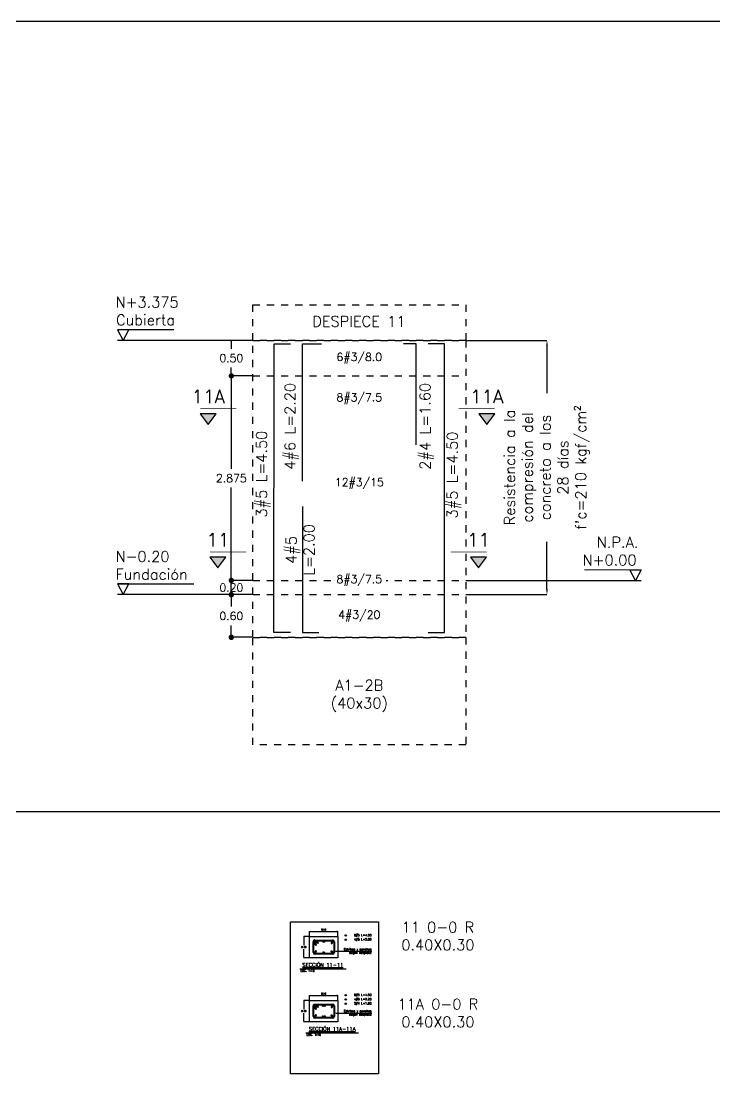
# Model space of a CAD drawing. Header units: millimetres. Extents: x -103 to 209, y -46 to 105.
# Drawn here: x 109.14 to 118.9, y -30.94 to -16.13 of the extents above; entities that cross this region are included whole.
import ezdxf
from ezdxf import colors
from ezdxf.entities.mleader import LeaderData, LeaderLine
from ezdxf.enums import TextEntityAlignment as Align
from ezdxf.math import Vec2, Vec3

# ---------------------------------------------------------------- set-up
doc = ezdxf.new("R2010")
doc.units = ezdxf.units.MM
doc.header["$LTSCALE"] = 0.01
doc.header["$PDMODE"] = 3
doc.linetypes.add('DASHED2', pattern=[0.375, 0.25, -0.125])
for name, color, linetype in [('FC_BORDE COLUMNA', 6, 'DASHED2'), ('FC_BORDES', 4, 'Continuous'), ('FC_COTAS', 1, 'Continuous'), ('FC_COTAS @ 15', 1, 'Continuous'), ('FC_COTAS @ 75', 1, 'Continuous'), ('FC_ESTRIBOS', 3, 'Continuous'), ('FC_PROYECCION', 6, 'DASHED2'), ('FC_R-100', 12, 'Continuous'), ('FC_R-140', 2, 'Continuous'), ('FC_R-200', 5, 'Continuous'), ('FC_R-60 @ 75', 11, 'Continuous'), ('FC_R-80', 11, 'Continuous'), ('FC_R-80 @ 15', 11, 'Continuous'), ('FC_REFUERZO', 5, 'Continuous'), ('FC_REFUERZO 2', 1, 'Continuous')]:
    doc.layers.add(name, color=color, linetype=linetype)
for name, color, linetype, plot in [('FC_CAJON COLUMNAS', 230, 'Continuous', False), ('FC_HOJA', 230, 'Continuous', False), ('FC_TEXTO NO IMPRIMIR @ 75', 252, 'Continuous', False)]:
    doc.layers.add(name, color=color, linetype=linetype, plot=plot)
doc.styles.add('FC_TEXT', font='romans.shx', dxfattribs={"height": 0.002})
doc.styles.add('FC_TEXT1', font='romans.shx')
doc.styles.add('REG', font='ROMANS')
doc.styles.add('ROMANS', font='romans.shx', dxfattribs={"height": 0.1})
doc.dimstyles.new('FC_COTAS', dxfattribs={"dimtxt": 0.0015, "dimasz": 0.001, "dimexe": 0, "dimexo": 0, "dimgap": 0.001, "dimtad": 1, "dimtih": 1, "dimtoh": 1, "dimzin": 0, "dimdsep": 46, "dimtxsty": 'FC_TEXT1', "dimblk": 'DOT', "dimcen": 0.09, "dimclrd": 256, "dimclre": 256, "dimclrt": 256, "dimadec": 0, "dimazin": 0, "dimtfac": 1, "dimtix": 1, "dimtmove": 2, "dimatfit": 3, "dimfxl": 1.002, "dimtolj": 1, "dimtzin": 0, "dimlwd": -1, "dimarcsym": 0})

# ---------------------------------------------------------------- blocks, each defined once
blk = doc.blocks.new('_Dot')
at = {"color": 0, "linetype": 'ByBlock', "lineweight": -2}
blk.add_line((-0.5, 0), (-1, 0), dxfattribs=at)
at = {"color": 0, "linetype": 'ByBlock', "const_width": 0.5}
blk.add_lwpolyline([(-0.25, 0, 1), (0.25, 0, 1)], format="xyb", close=True, dxfattribs=at)
blk = doc.blocks.new('*D135')
at = {"layer": 'Defpoints', "color": 0, "ltscale": 0.9, "transparency": 16777216}
for p in [(112.096, -21.122), (112.396, -21.122), (112.396, -23.997)]:
    blk.add_point(p, dxfattribs=at)
at = {"layer": 'FC_COTAS', "lineweight": -2, "ltscale": 0.9, "transparency": 16777216}
for p, q in [((112.396, -21.122), (112.096, -21.122)), ((112.396, -23.997), (112.096, -23.997))]:
    blk.add_line(p, q, dxfattribs=at)
at = {"layer": 'FC_COTAS', "ltscale": 0.9, "transparency": 16777216}
for p, q in [((112.096, -21.197), (112.096, -22.428)), ((112.096, -23.922), (112.096, -22.691))]:
    blk.add_line(p, q, dxfattribs=at)
at = {"layer": 'FC_COTAS', "ltscale": 0.9, "transparency": 16777216, "xscale": 0.075, "yscale": 0.075, "zscale": 0.075}
for p, rotation in [((112.096, -21.122), 90), ((112.096, -23.997), 270)]:
    blk.add_blockref('_Dot', p, dxfattribs=dict(at, rotation=rotation))
at = {"layer": 'FC_COTAS', "ltscale": 0.9, "transparency": 16777216, "insert": (112.096, -22.56), "char_height": 0.1125, "attachment_point": 5, "style": 'FC_TEXT1'}
blk.add_mtext('\\A1;2.875', dxfattribs=at)
blk = doc.blocks.new('*D136')
at = {"layer": 'Defpoints', "color": 0, "ltscale": 0.9, "transparency": 16777216}
for p in [(112.096, -20.622), (112.396, -20.622), (112.396, -21.122)]:
    blk.add_point(p, dxfattribs=at)
at = {"layer": 'FC_COTAS', "lineweight": -2, "ltscale": 0.9, "transparency": 16777216}
for p, q in [((112.396, -20.622), (112.096, -20.622)), ((112.396, -21.122), (112.096, -21.122))]:
    blk.add_line(p, q, dxfattribs=at)
at = {"layer": 'FC_COTAS', "ltscale": 0.9, "transparency": 16777216}
for p, q in [((112.096, -20.622), (112.096, -20.741)), ((112.096, -21.122), (112.096, -21.003))]:
    blk.add_line(p, q, dxfattribs=at)
at = {"layer": 'FC_COTAS', "ltscale": 0.9, "transparency": 16777216, "insert": (112.096, -20.872), "char_height": 0.1125, "attachment_point": 5, "style": 'FC_TEXT1'}
blk.add_mtext('\\A1;0.50', dxfattribs=at)
blk = doc.blocks.new('*D137')
at = {"layer": 'Defpoints', "color": 0, "ltscale": 0.9, "transparency": 16777216}
for p in [(112.396, -24.197), (112.096, -24.797), (112.396, -24.797)]:
    blk.add_point(p, dxfattribs=at)
at = {"layer": 'FC_COTAS', "lineweight": -2, "ltscale": 0.9, "transparency": 16777216}
for p, q in [((112.396, -24.197), (112.096, -24.197)), ((112.396, -24.797), (112.096, -24.797))]:
    blk.add_line(p, q, dxfattribs=at)
at = {"layer": 'FC_COTAS', "ltscale": 0.9, "transparency": 16777216}
for p, q in [((112.096, -24.272), (112.096, -24.366)), ((112.096, -24.722), (112.096, -24.629))]:
    blk.add_line(p, q, dxfattribs=at)
at = {"layer": 'FC_COTAS', "ltscale": 0.9, "transparency": 16777216, "xscale": 0.075, "yscale": 0.075, "zscale": 0.075}
for p, rotation in [((112.096, -24.197), 90), ((112.096, -24.797), 270)]:
    blk.add_blockref('_Dot', p, dxfattribs=dict(at, rotation=rotation))
at = {"layer": 'FC_COTAS', "ltscale": 0.9, "transparency": 16777216, "insert": (112.096, -24.497), "char_height": 0.1125, "attachment_point": 5, "style": 'FC_TEXT1'}
blk.add_mtext('\\A1;0.60', dxfattribs=at)
blk = doc.blocks.new('*U26')
at = {"ltscale": 0.9, "const_width": 0.0002}
blk.add_lwpolyline([(-0.01473, 0.002), (-0.02533, 0.002)], dxfattribs=at)
at = {"ltscale": 0.9}
blk.add_lwpolyline([(-0.02429, 0), (-0.02325, 0.002), (-0.02533, 0.002)], close=True, dxfattribs=at)
blk.add_lwpolyline([(0, 0), (-0.02533, 0)], dxfattribs=at)
at = {"layer": 'FC_R-80', "lineweight": 25, "style": 'FC_TEXT1'}
blk.add_attdef('N+00.00_001', (-0.02571, 0.00282), '', height=0.002, dxfattribs=at)
blk = doc.blocks.new('*U27')
at = {"ltscale": 0.9, "const_width": 0.0002}
blk.add_lwpolyline([(-0.01103, 0.002), (-0.02533, 0.002)], dxfattribs=at)
at = {"ltscale": 0.9}
blk.add_lwpolyline([(-0.02429, 0), (-0.02325, 0.002), (-0.02533, 0.002)], close=True, dxfattribs=at)
blk.add_lwpolyline([(0, 0), (-0.02533, 0)], dxfattribs=at)
at = {"layer": 'FC_R-80', "lineweight": 25, "style": 'FC_TEXT1'}
blk.add_attdef('N+00.00_001', (-0.02571, 0.00282), '', height=0.002, dxfattribs=at)
blk = doc.blocks.new('*D138')
at = {"layer": 'Defpoints', "color": 0, "ltscale": 0.6, "transparency": 16777216}
for p in [(115.396, -20.622), (116.536, -20.622), (115.396, -24.197)]:
    blk.add_point(p, dxfattribs=at)
at = {"layer": 'FC_COTAS', "lineweight": -2, "ltscale": 0.6, "transparency": 16777216}
for p, q in [((115.396, -20.622), (116.536, -20.622)), ((115.396, -24.197), (116.536, -24.197))]:
    blk.add_line(p, q, dxfattribs=at)
at = {"layer": 'FC_COTAS', "ltscale": 0.6, "transparency": 16777216}
for p, q in [((116.536, -20.697), (116.536, -21.363)), ((116.536, -24.122), (116.536, -23.456))]:
    blk.add_line(p, q, dxfattribs=at)
for points in [[(116.524, -20.697), (116.549, -20.697), (116.536, -20.622)], [(116.524, -24.122), (116.549, -24.122), (116.536, -24.197)]]:
    blk.add_solid(points, dxfattribs=at)
at = {"layer": 'FC_COTAS', "ltscale": 0.6, "transparency": 16777216, "insert": (116.536, -22.41), "char_height": 0.1125, "width": 1.94398, "attachment_point": 5, "rotation": 90, "style": 'FC_TEXT1'}
blk.add_mtext("\\A1;{\\H1.33333x;\\C11;Resistencia a la compresión del concreto a los 28 días\\Pf'c=210 kgf/cm²\\C256; }", dxfattribs=at)
blk = doc.blocks.new('*U22')
h = blk.add_hatch(color=256)
h.dxf.hatch_style = 1
h.paths.add_polyline_path([(-0.02307, -0.0055), (-0.02607, -0.0055), (-0.02457, -0.0075)])
h.paths.add_polyline_path([(0.0258, -0.0055), (0.0228, -0.0055), (0.0243, -0.0075)])
at = {"const_width": 0.00015}
for points in [[(-0.02607, -0.0045), (-0.01932, -0.0045)], [(0.0258, -0.0045), (0.01906, -0.0045)]]:
    blk.add_lwpolyline(points, dxfattribs=at)
for points in [[(-0.02307, -0.0055), (-0.02607, -0.0055), (-0.02457, -0.0075)], [(0.0258, -0.0055), (0.0228, -0.0055), (0.0243, -0.0075)]]:
    blk.add_lwpolyline(points, close=True)
at = {"layer": 'FC_R-140', "style": 'FC_TEXT1'}
for tag, p in [('X', (-0.02457, -0.00225)), ("X'", (0.0243, -0.00225))]:
    blk.add_attdef(tag, text='', height=0.0025, dxfattribs=at).set_placement(p, align=Align.MIDDLE_CENTER)
blk = doc.blocks.new('*D139')
at = {"layer": 'Defpoints', "color": 0, "ltscale": 0.9, "transparency": 16777216}
for p in [(112.096, -23.997), (112.396, -23.997), (112.396, -24.197)]:
    blk.add_point(p, dxfattribs=at)
at = {"layer": 'FC_COTAS', "lineweight": -2, "ltscale": 0.9, "transparency": 16777216}
for p, q in [((112.396, -23.997), (112.096, -23.997)), ((112.396, -24.197), (112.096, -24.197))]:
    blk.add_line(p, q, dxfattribs=at)
at = {"layer": 'FC_COTAS', "ltscale": 0.9, "transparency": 16777216}
blk.add_line((112.096, -24.197), (112.096, -23.997), dxfattribs=at)
at = {"layer": 'FC_COTAS', "ltscale": 0.9, "transparency": 16777216, "insert": (112.096, -24.097), "char_height": 0.1125, "attachment_point": 5, "style": 'FC_TEXT1'}
blk.add_mtext('\\A1;0.20', dxfattribs=at)
blk = doc.blocks.new('*U28')
at = {"ltscale": 0.9, "const_width": 0.0002}
blk.add_lwpolyline([(0.02219, 0.002), (0.03283, 0.002)], dxfattribs=at)
at = {"ltscale": 0.9}
blk.add_lwpolyline([(0.03179, 0), (0.03075, 0.002), (0.03283, 0.002)], close=True, dxfattribs=at)
blk.add_lwpolyline([(0, 0), (0.03283, 0)], dxfattribs=at)
at = {"layer": 'FC_R-80', "lineweight": 25, "style": 'FC_TEXT1'}
blk.add_attdef('N+00.00_001', (0.01997, 0.00282), '', height=0.002, dxfattribs=at)
blk = doc.blocks.new('*U133')
h = blk.add_hatch(color=256)
h.dxf.hatch_style = 1
h.paths.add_polyline_path([(-0.0249, -0.0055), (-0.0279, -0.0055), (-0.0264, -0.0075)])
h.paths.add_polyline_path([(0.02734, -0.0055), (0.02434, -0.0055), (0.02584, -0.0075)])
at = {"const_width": 0.00015}
for points in [[(-0.0279, -0.0045), (-0.02115, -0.0045)], [(0.02734, -0.0045), (0.02059, -0.0045)]]:
    blk.add_lwpolyline(points, dxfattribs=at)
for points in [[(-0.0249, -0.0055), (-0.0279, -0.0055), (-0.0264, -0.0075)], [(0.02734, -0.0055), (0.02434, -0.0055), (0.02584, -0.0075)]]:
    blk.add_lwpolyline(points, close=True)
at = {"layer": 'FC_R-140', "style": 'FC_TEXT1'}
for tag, p in [('X', (-0.0264, -0.00225)), ("X'", (0.02584, -0.00225))]:
    blk.add_attdef(tag, text='', height=0.0025, dxfattribs=at).set_placement(p, align=Align.MIDDLE_CENTER)
blk = doc.blocks.new('*U121')
at = {"layer": 'FC_ESTRIBOS'}
for p, q in [((-0.125, 0), (0.125, 0)), ((-0.15, -0.175), (-0.15, -0.025)), ((0.15, -0.025), (0.15, -0.175)), ((0.125, -0.2), (-0.125, -0.2))]:
    blk.add_line(p, q, dxfattribs=at)
blk.add_lwpolyline([(-0.138, -0.034, -0.595586), (-0.125, -0.01), (0.125, -0.01, -0.414214), (0.14, -0.025), (0.14, -0.175, -0.414214), (0.125, -0.19), (-0.125, -0.19, -0.414214), (-0.14, -0.175), (-0.14, -0.045)], format="xyb", dxfattribs=at)
for points in [[(-0.14, -0.045), (-0.111, -0.076), (-0.104, -0.069), (-0.138, -0.034)], [(-0.118, -0.01), (-0.082, -0.047), (-0.075, -0.04), (-0.105, -0.01)]]:
    blk.add_lwpolyline(points, dxfattribs=at)
for centre, start, end in [((0.125, -0.025), 360, 90), ((-0.125, -0.025), 90, 231.6004), ((-0.125, -0.175), 180, 270), ((0.125, -0.175), 270, 360)]:
    blk.add_arc(centre, 0.0253, start, end, dxfattribs=at)
blk = doc.blocks.new('*U15')
h = blk.add_hatch(color=256)
h.dxf.hatch_style = 1
edge = h.paths.add_edge_path()
edge.add_arc((0, 0), 0.0119, 0, 360, ccw=False)
blk.add_circle((0, 0), 0.0119)
blk = doc.blocks.new('*U144')
at = {"layer": 'FC_R-200', "color": 4, "ltscale": 1.5}
blk.add_lwpolyline([(-0.02171, 0), (0.02171, 0)], dxfattribs=at)
at = {"layer": 'FC_R-200', "ltscale": 1.5, "style": 'FC_TEXT1'}
blk.add_attdef('%%UTÍTULO', text='', height=0.0035, dxfattribs=at).set_placement((0, 0.00366), align=Align.MIDDLE_CENTER)
at = {"layer": 'FC_R-80', "ltscale": 1.5, "style": 'FC_TEXT1'}
blk.add_attdef('ESCALA', text='', height=0.002, dxfattribs=at).set_placement((-0.02119, -0.0017), align=Align.MIDDLE_LEFT)
blk = doc.blocks.new('*D140')
at = {"layer": 'Defpoints', "color": 0, "ltscale": 0.6, "transparency": 16777216}
for p in [(113.196, -29.002), (113.596, -28.932), (113.596, -29.002)]:
    blk.add_point(p, dxfattribs=at)
at = {"layer": 'FC_COTAS', "lineweight": -2, "ltscale": 0.6, "transparency": 16777216}
for p, q in [((113.196, -29.002), (113.196, -28.932)), ((113.596, -29.002), (113.596, -28.932))]:
    blk.add_line(p, q, dxfattribs=at)
at = {"layer": 'FC_COTAS', "ltscale": 0.6, "transparency": 16777216}
blk.add_line((113.211, -28.932), (113.581, -28.932), dxfattribs=at)
at = {"layer": 'FC_COTAS', "ltscale": 0.6, "transparency": 16777216, "xscale": 0.015, "yscale": 0.015, "zscale": 0.015, "rotation": 180}
blk.add_blockref('_Dot', (113.196, -28.932), dxfattribs=at)
at = {"layer": 'FC_COTAS', "ltscale": 0.6, "transparency": 16777216, "xscale": 0.015, "yscale": 0.015, "zscale": 0.015}
blk.add_blockref('_Dot', (113.596, -28.932), dxfattribs=at)
at = {"layer": 'FC_COTAS', "ltscale": 0.6, "transparency": 16777216, "insert": (113.396, -28.906), "char_height": 0.0225, "attachment_point": 5, "style": 'FC_TEXT1'}
blk.add_mtext('\\A1;0.40', dxfattribs=at)
blk = doc.blocks.new('*D141')
at = {"layer": 'Defpoints', "color": 0, "ltscale": 0.6, "transparency": 16777216}
for p in [(113.196, -29.002), (113.116, -29.302), (113.196, -29.302)]:
    blk.add_point(p, dxfattribs=at)
at = {"layer": 'FC_COTAS', "lineweight": -2, "ltscale": 0.6, "transparency": 16777216}
for p, q in [((113.196, -29.002), (113.116, -29.002)), ((113.196, -29.302), (113.116, -29.302))]:
    blk.add_line(p, q, dxfattribs=at)
at = {"layer": 'FC_COTAS', "ltscale": 0.6, "transparency": 16777216}
for p, q in [((113.116, -29.017), (113.116, -29.126)), ((113.116, -29.287), (113.116, -29.179))]:
    blk.add_line(p, q, dxfattribs=at)
at = {"layer": 'FC_COTAS', "ltscale": 0.6, "transparency": 16777216, "xscale": 0.015, "yscale": 0.015, "zscale": 0.015}
for p, rotation in [((113.116, -29.002), 90), ((113.116, -29.302), 270)]:
    blk.add_blockref('_Dot', p, dxfattribs=dict(at, rotation=rotation))
at = {"layer": 'FC_COTAS', "ltscale": 0.6, "transparency": 16777216, "insert": (113.116, -29.152), "char_height": 0.0225, "attachment_point": 5, "style": 'FC_TEXT1'}
blk.add_mtext('\\A1;0.30', dxfattribs=at)
blk = doc.blocks.new('*U145')
at = {"layer": 'FC_R-200', "color": 4, "ltscale": 1.5}
blk.add_lwpolyline([(-0.02461, 0), (0.02461, 0)], dxfattribs=at)
at = {"layer": 'FC_R-200', "ltscale": 1.5, "style": 'FC_TEXT1'}
blk.add_attdef('%%UTÍTULO', text='', height=0.0035, dxfattribs=at).set_placement((0, 0.00366), align=Align.MIDDLE_CENTER)
at = {"layer": 'FC_R-80', "ltscale": 1.5, "style": 'FC_TEXT1'}
blk.add_attdef('ESCALA', text='', height=0.002, dxfattribs=at).set_placement((-0.02409, -0.0017), align=Align.MIDDLE_LEFT)
blk = doc.blocks.new('*D142')
at = {"layer": 'Defpoints', "color": 0, "ltscale": 0.6, "transparency": 16777216}
for p in [(113.596, -29.832), (113.196, -29.902), (113.596, -29.902)]:
    blk.add_point(p, dxfattribs=at)
at = {"layer": 'FC_COTAS', "lineweight": -2, "ltscale": 0.6, "transparency": 16777216}
for p, q in [((113.196, -29.902), (113.196, -29.832)), ((113.596, -29.902), (113.596, -29.832))]:
    blk.add_line(p, q, dxfattribs=at)
at = {"layer": 'FC_COTAS', "ltscale": 0.6, "transparency": 16777216}
blk.add_line((113.211, -29.832), (113.581, -29.832), dxfattribs=at)
at = {"layer": 'FC_COTAS', "ltscale": 0.6, "transparency": 16777216, "xscale": 0.015, "yscale": 0.015, "zscale": 0.015, "rotation": 180}
blk.add_blockref('_Dot', (113.196, -29.832), dxfattribs=at)
at = {"layer": 'FC_COTAS', "ltscale": 0.6, "transparency": 16777216, "xscale": 0.015, "yscale": 0.015, "zscale": 0.015}
blk.add_blockref('_Dot', (113.596, -29.832), dxfattribs=at)
at = {"layer": 'FC_COTAS', "ltscale": 0.6, "transparency": 16777216, "insert": (113.396, -29.806), "char_height": 0.0225, "attachment_point": 5, "style": 'FC_TEXT1'}
blk.add_mtext('\\A1;0.40', dxfattribs=at)
blk = doc.blocks.new('*D143')
at = {"layer": 'Defpoints', "color": 0, "ltscale": 0.6, "transparency": 16777216}
for p in [(113.196, -29.902), (113.116, -30.202), (113.196, -30.202)]:
    blk.add_point(p, dxfattribs=at)
at = {"layer": 'FC_COTAS', "lineweight": -2, "ltscale": 0.6, "transparency": 16777216}
for p, q in [((113.196, -29.902), (113.116, -29.902)), ((113.196, -30.202), (113.116, -30.202))]:
    blk.add_line(p, q, dxfattribs=at)
at = {"layer": 'FC_COTAS', "ltscale": 0.6, "transparency": 16777216}
for p, q in [((113.116, -29.917), (113.116, -30.026)), ((113.116, -30.187), (113.116, -30.079))]:
    blk.add_line(p, q, dxfattribs=at)
at = {"layer": 'FC_COTAS', "ltscale": 0.6, "transparency": 16777216, "xscale": 0.015, "yscale": 0.015, "zscale": 0.015}
for p, rotation in [((113.116, -29.902), 90), ((113.116, -30.202), 270)]:
    blk.add_blockref('_Dot', p, dxfattribs=dict(at, rotation=rotation))
at = {"layer": 'FC_COTAS', "ltscale": 0.6, "transparency": 16777216, "insert": (113.116, -30.052), "char_height": 0.0225, "attachment_point": 5, "style": 'FC_TEXT1'}
blk.add_mtext('\\A1;0.30', dxfattribs=at)
blk = doc.blocks.new('*U18')
blk.add_circle((0, 0), 0.0119)
blk = doc.blocks.new('*U99')
h = blk.add_hatch(color=256)
h.dxf.hatch_style = 1
edge = h.paths.add_edge_path()
edge.add_arc((0, 0), 0.00516, 0, 360)
for radius in [0.0119, 0.00516]:
    blk.add_circle((0, 0), radius)

msp = doc.modelspace()

# ---------------------------------------------------------------- linework, layer by layer
at = {"layer": 'FC_BORDE COLUMNA', "ltscale": 0.6}
msp.add_lwpolyline([(112.3964, -20.6222), (115.3964, -20.6222), (115.3964, -24.7973), (112.3964, -24.7973)], close=True, dxfattribs=at)
at = {"layer": 'FC_BORDES', "color": 4, "ltscale": 0.6}
for points in [[(113.1964, -29.0024), (113.5964, -29.0024), (113.5964, -29.3024), (113.1964, -29.3024)], [(113.1964, -29.9024), (113.5964, -29.9024), (113.5964, -30.2024), (113.1964, -30.2024)]]:
    msp.add_lwpolyline(points, close=True, dxfattribs=at)
at = {"layer": 'FC_CAJON COLUMNAS', "ltscale": 0.6}
msp.add_lwpolyline([(20.0656, -16.1332), (149.3997, -16.1332), (149.3997, -27.2482), (20.0656, -27.2482)], close=True, dxfattribs=at)
at = {"layer": 'FC_HOJA', "ltscale": 0.6}
msp.add_lwpolyline([(112.9291, -28.7973), (114.1651, -28.7973), (114.1651, -30.9354), (112.9291, -30.9354)], close=True, dxfattribs=at)
at = {"layer": 'FC_PROYECCION', "ltscale": 0.6}
for p, q in [((112.3964, -21.1222), (115.3963, -21.1222)), ((112.3964, -23.9972), (115.3963, -23.9972)), ((112.3964, -24.1972), (115.3963, -24.1972))]:
    msp.add_line(p, q, dxfattribs=at)
for points in [[(112.3964, -20.1222), (115.3964, -20.1222), (115.3964, -20.6222), (112.3964, -20.6222)], [(112.3964, -24.7973), (115.3964, -24.7973), (115.3964, -26.309), (112.3964, -26.309)]]:
    msp.add_lwpolyline(points, close=True, dxfattribs=at)
at = {"layer": 'FC_REFUERZO', "ltscale": 0.6}
for points in [[(112.9263, -24.7273), (112.6963, -24.7273), (112.6964, -20.6722), (112.9264, -20.6722)], [(113.0964, -22.6026), (113.0964, -20.6726), (113.3664, -20.6726)], [(114.6963, -22.0926), (114.6963, -20.6726), (114.5163, -20.6726)], [(114.8664, -24.7273), (115.0964, -24.7273), (115.0963, -20.6722), (114.8663, -20.6722)], [(113.0964, -22.9572), (113.0964, -24.7273), (113.3264, -24.7273)]]:
    msp.add_lwpolyline(points, dxfattribs=at)

# ---------------------------------------------------------------- block references
at = {"layer": 'FC_COTAS'}
ref = msp.add_blockref('*U26', (112.3964, -20.6222), dxfattribs=dict(at, xscale=75, yscale=75, zscale=75))
ref.add_attrib('N+00.00_001', 'N+3.375', (110.4678, -20.1607), dxfattribs={"layer": 'FC_R-80', "lineweight": 25, "height": 0.15, "style": 'FC_TEXT1'})
ref.add_attrib('N+00.00_002', 'Cubierta', (110.4749, -20.4107), dxfattribs={"layer": 'FC_R-80', "lineweight": 25, "height": 0.15, "style": 'FC_TEXT1'})
at = {"layer": 'FC_COTAS', "xscale": 75, "yscale": 75, "zscale": 75}
for name, p, values in [('*U133', (113.7511, -21.2441), {"X'": '11A', 'X': '11A'}), ('*U22', (113.7511, -23.2593), {"X'": '11', 'X': '11'})]:
    msp.add_blockref(name, p, dxfattribs=at).add_auto_attribs(values)
at = {"layer": 'FC_COTAS'}
ref = msp.add_blockref('*U28', (115.3964, -23.9972), dxfattribs=dict(at, xscale=75, yscale=75, zscale=75))
ref.add_attrib('N+00.00_001', 'N.P.A.', (117.2372, -23.5357), dxfattribs={"layer": 'FC_R-80', "lineweight": 25, "height": 0.15, "style": 'FC_TEXT1'})
ref.add_attrib('N+00.00_002', 'N+0.00', (117.0372, -23.7857), dxfattribs={"layer": 'FC_R-80', "lineweight": 25, "height": 0.15, "style": 'FC_TEXT1'})
ref = msp.add_blockref('*U27', (112.3964, -24.1972), dxfattribs=dict(at, xscale=75, yscale=75, zscale=75))
ref.add_attrib('N+00.00_001', 'N-0.20', (110.4678, -23.7357), dxfattribs={"layer": 'FC_R-80', "lineweight": 25, "height": 0.15, "style": 'FC_TEXT1'})
ref.add_attrib('N+00.00_002', 'Fundación', (110.4678, -23.9857), dxfattribs={"layer": 'FC_R-80', "lineweight": 25, "height": 0.15, "style": 'FC_TEXT1'})
at = {"layer": 'FC_ESTRIBOS'}
for p in [(113.3964, -29.0524), (113.3964, -29.9524)]:
    msp.add_blockref('*U121', p, dxfattribs=at)
at = {"layer": 'FC_R-200', "xscale": 15, "yscale": 15, "zscale": 15}
for name, p, values in [('*U144', (113.3844, -29.458), {'%%UTÍTULO': '%%USECCIÓN 11-11', 'ESCALA': 'ESC. 1:15'}), ('*U145', (113.5153, -30.358), {'%%UTÍTULO': '%%USECCIÓN 11A-11A', 'ESCALA': 'ESC. 1:15'})]:
    msp.add_blockref(name, p, dxfattribs=at).add_auto_attribs(values)
at = {"layer": 'FC_REFUERZO 2', "ltscale": 0.9, "yscale": 0.8, "zscale": 0.8}
for name, p, xscale in [('*U15', (113.7051, -28.9884), 0.8), ('*U15', (113.2717, -29.0777), 0.8), ('*U18', (113.285, -29.0925), 0.8), ('*U15', (113.3964, -29.0777), 0.8), ('*U18', (113.5077, -29.0925), -0.8), ('*U15', (113.521, -29.0777), 0.8), ('*U18', (113.7051, -29.0484), 0.8), ('*U15', (113.2717, -29.227), 0.8), ('*U15', (113.3964, -29.227), 0.8), ('*U15', (113.521, -29.227), 0.8), ('*U15', (113.7051, -29.8284), 0.8), ('*U18', (113.7051, -29.8884), 0.8), ('*U15', (113.2717, -29.9777), 0.8), ('*U18', (113.285, -29.9925), 0.8), ('*U15', (113.3868, -29.9777), 0.8), ('*U99', (113.4082, -29.9777), 0.8), ('*U18', (113.5077, -29.9925), -0.8), ('*U15', (113.521, -29.9777), 0.8), ('*U99', (113.7051, -29.9484), 0.8), ('*U15', (113.2717, -30.127), 0.8), ('*U15', (113.3868, -30.127), 0.8), ('*U99', (113.4082, -30.127), 0.8), ('*U15', (113.521, -30.127), 0.8)]:
    msp.add_blockref(name, p, dxfattribs=dict(at, xscale=xscale))
at = {"layer": 'FC_REFUERZO 2', "ltscale": 0.9, "yscale": 0.8, "zscale": 0.8, "rotation": 180}
for p, xscale in [((113.285, -29.2123), -0.8), ((113.5077, -29.2123), 0.8), ((113.285, -30.1123), -0.8), ((113.5077, -30.1123), 0.8)]:
    msp.add_blockref('*U18', p, dxfattribs=dict(at, xscale=xscale))

# ---------------------------------------------------------------- texts
at = {"layer": 'FC_R-100', "char_height": 0.15, "attachment_point": 5, "style": 'REG'}
for s, insert, width in [('DESPIECE 11', (113.8903, -20.3551), 1.581971), ('A1-2B \\P(40x30)', (113.8963, -25.6217), 0.865786)]:
    msp.add_mtext(s, dxfattribs=dict(at, insert=insert, width=width))
at = {"layer": 'FC_R-80', "lineweight": 25, "char_height": 0.15, "attachment_point": 5, "rotation": 90, "style": 'ROMANS'}
for s, insert, width in [('4#6 L=2.20', (112.9464, -21.8309), 2.035085), ('2#4 L=1.60', (114.8463, -21.8309), 2.035085), ('3#5 L=4.50', (112.5464, -22.5031), 2.035085), ('3#5 L=4.50', (115.2291, -22.5157), 2.066616), ('4#5 L=2.00', (113.0638, -23.569), 0.787214)]:
    msp.add_mtext(s, dxfattribs=dict(at, insert=insert, width=width))
at = {"layer": 'FC_R-80 @ 15', "char_height": 0.03, "attachment_point": 6, "style": 'FC_TEXT'}
for s, insert, width in [('6#5 L=4.50', (114.0673, -28.9884), 0.274586), ('4#5 L=2.00', (114.0673, -29.0484), 0.274586), ('Estribos y ganchos según despiece', (114.0673, -29.2102), 0.460185), ('4#6 L=2.20', (114.0673, -29.8884), 0.274586), ('6#5 L=4.50', (114.0673, -29.8284), 0.274586), ('Estribos y ganchos según despiece', (114.0673, -30.0799), 0.460185), ('2#4 L=1.60', (114.0673, -29.9484), 0.274586)]:
    msp.add_mtext(s, dxfattribs=dict(at, insert=insert, width=width))
at = {"layer": 'FC_TEXTO NO IMPRIMIR @ 75', "char_height": 0.15, "width": 1.408643, "attachment_point": 2, "style": 'FC_TEXT'}
for s, insert in [('11 0-0 R\\P0.40X0.30', (115.0018, -28.7973)), ('11A 0-0 R\\P0.40X0.30', (115.0018, -29.8795))]:
    msp.add_mtext(s, dxfattribs=dict(at, insert=insert))

# ---------------------------------------------------------------- dimensions: what is measured, and where the dimension line sits
at = {"layer": 'FC_COTAS @ 15', "ltscale": 0.6}
for base, p1, p2, picture, middle in [((113.1161, -29.3024), (113.1964, -29.0024), (113.1964, -29.3024), '*D141', (113.1161, -29.1524)), ((113.1161, -30.2024), (113.1964, -29.9024), (113.1964, -30.2024), '*D143', (113.1161, -30.0524))]:
    dim = msp.add_linear_dim(base=base, p1=p1, p2=p2, angle=90, dimstyle='FC_COTAS', override={"dimscale": 15, "dimtix": 1, "dimtofl": 1, "dimtmove": 2, "dimatfit": 3}, dxfattribs=at)
    dim.commit()
    dim.dimension.update_dxf_attribs({"geometry": picture, "text_midpoint": middle})
for base, p1, p2, picture, middle in [((113.5964, -28.9323), (113.1964, -29.0024), (113.5964, -29.0024), '*D140', (113.3964, -28.9061)), ((113.5964, -29.8323), (113.1964, -29.9024), (113.5964, -29.9024), '*D142', (113.3964, -29.8061))]:
    dim = msp.add_linear_dim(base=base, p1=p1, p2=p2, dimstyle='FC_COTAS', override={"dimscale": 15, "dimtix": 1, "dimtofl": 1, "dimtmove": 2, "dimatfit": 3}, dxfattribs=at)
    dim.commit()
    dim.dimension.update_dxf_attribs({"geometry": picture, "text_midpoint": middle})
at = {"layer": 'FC_COTAS @ 75', "ltscale": 0.9}
for base, p1, p2, override, picture, middle in [((112.0964, -20.6222), (112.3964, -21.1222), (112.3964, -20.6222), {"dimscale": 75, "dimtix": 1, "dimtofl": 1, "dimtmove": 2, "dimatfit": 3}, '*D136', (112.0964, -20.8722)), ((112.0964, -21.1222), (112.3964, -23.9972), (112.3964, -21.1222), {"dimscale": 75, "dimdec": 3, "dimtix": 1, "dimtofl": 1, "dimtmove": 2, "dimatfit": 3}, '*D135', (112.0964, -22.5597)), ((112.0964, -23.9972), (112.3964, -24.1972), (112.3964, -23.9972), {"dimscale": 75, "dimtix": 1, "dimtofl": 1, "dimtmove": 2, "dimatfit": 3}, '*D139', (112.0964, -24.0972)), ((112.0964, -24.7973), (112.3964, -24.1972), (112.3964, -24.7973), {"dimscale": 75, "dimtix": 1, "dimtofl": 1, "dimtmove": 2, "dimatfit": 3}, '*D137', (112.0964, -24.4973))]:
    dim = msp.add_linear_dim(base=base, p1=p1, p2=p2, angle=90, dimstyle='FC_COTAS', override=override, dxfattribs=at)
    dim.commit()
    dim.dimension.update_dxf_attribs({"geometry": picture, "text_midpoint": middle})
at = {"layer": 'FC_COTAS @ 75', "ltscale": 0.6}
dim = msp.add_linear_dim(base=(116.5363, -20.6222), p1=(115.3963, -24.1972), p2=(115.3963, -20.6222), angle=90, text="{\\H1.33333x;\\C11;Resistencia a la compresión del concreto a los 28 días\\Pf'c=210 kgf/cm²\\C256; }", dimstyle='FC_COTAS', override={"dimscale": 75, "dimsah": 1, "dimtix": 1, "dimtofl": 1, "dimtmove": 2, "dimatfit": 3}, dxfattribs=at)
dim.commit()
dim.dimension.update_dxf_attribs({"geometry": '*D138', "text_midpoint": (116.5363, -22.4097), "text_rotation": 90})

# ---------------------------------------------------------------- leaders
at = {"layer": 'FC_COTAS @ 15', "ltscale": 0.6}
ml = msp.add_multileader_mtext('Standard', dxfattribs=at)
ml.set_content('', color=11, style='FC_TEXT1')
ml.set_leader_properties()
ml.build(insert=Vec2(0, 0))
ml.multileader.update_dxf_attribs({"text_left_attachment_type": 6, "text_right_attachment_type": 6, "dogleg_length": 0.008, "arrow_head_size": 0.03, "scale": 15})
ctx = ml.context
ctx.base_point, ctx.scale, ctx.char_height, ctx.arrow_head_size, ctx.landing_gap_size, ctx.plane_origin = Vec3(114.0571, -29.2102), 15, 0.03, 0.03, 0.015, Vec3(104.4393, -29.9486)
ctx.left_attachment, ctx.right_attachment = 6, 6
notes = []
notes.append((ctx, [(0, (1, 1, 0), (113.6586, -29.2102), (1, 0), 0.3984, [(2, [(113.5368, -29.2102)], 0, [])])]))
ctx.mtext.insert, ctx.mtext.flow_direction = Vec3(114.0721, -29.1802), 5
ml = msp.add_multileader_mtext('Standard', dxfattribs=at)
ml.set_content('', color=11, style='FC_TEXT1')
ml.set_leader_properties()
ml.build(insert=Vec2(0, 0))
ml.multileader.update_dxf_attribs({"text_left_attachment_type": 6, "text_right_attachment_type": 6, "dogleg_length": 0.008, "arrow_head_size": 0.03, "scale": 15})
ctx = ml.context
ctx.base_point, ctx.scale, ctx.char_height, ctx.arrow_head_size, ctx.landing_gap_size, ctx.plane_origin = Vec3(114.0571, -30.0799), 15, 0.03, 0.03, 0.015, Vec3(104.4393, -30.8183)
ctx.left_attachment, ctx.right_attachment = 6, 6
notes.append((ctx, [(0, (1, 1, 0), (113.6586, -30.0799), (1, 0), 0.3984, [(2, [(113.5368, -30.0799)], 0, [])])]))
ctx.mtext.insert, ctx.mtext.flow_direction = Vec3(114.0721, -30.0499), 5
for ctx, leaders in notes:
    for number, flags, end, landing, length, lines in leaders:
        leader = LeaderData()
        leader.index, (leader.has_last_leader_line, leader.has_dogleg_vector, leader.attachment_direction) = number, flags
        leader.last_leader_point, leader.dogleg_vector, leader.dogleg_length = Vec3(end), Vec3(landing), length
        for number, points, colour, breaks in lines:
            line = LeaderLine()
            line.index, line.vertices, line.color, line.breaks = number, Vec3.list(points), colors.encode_raw_color(colour), breaks
            leader.lines.append(line)
        ctx.leaders.append(leader)

# ---------------------------------------------------------------- next in the draw order: texts
at = {"layer": 'FC_R-60 @ 75', "char_height": 0.1125, "width": 0.751125, "attachment_point": 5, "style": 'FC_TEXT', "bg_fill": 3, "box_fill_scale": 1, "bg_fill_color": 256, "bg_fill_transparency": 0}
for s, insert in [('6#3/8.0', (113.8963, -20.8744)), ('8#3/7.5', (113.8963, -21.4425)), ('12#3/15', (113.8963, -22.6351)), ('8#3/7.5', (113.8963, -23.9972)), ('4#3/20', (113.8963, -24.4973))]:
    msp.add_mtext(s, dxfattribs=dict(at, insert=insert))

doc.saveas('drawing.dxf')
